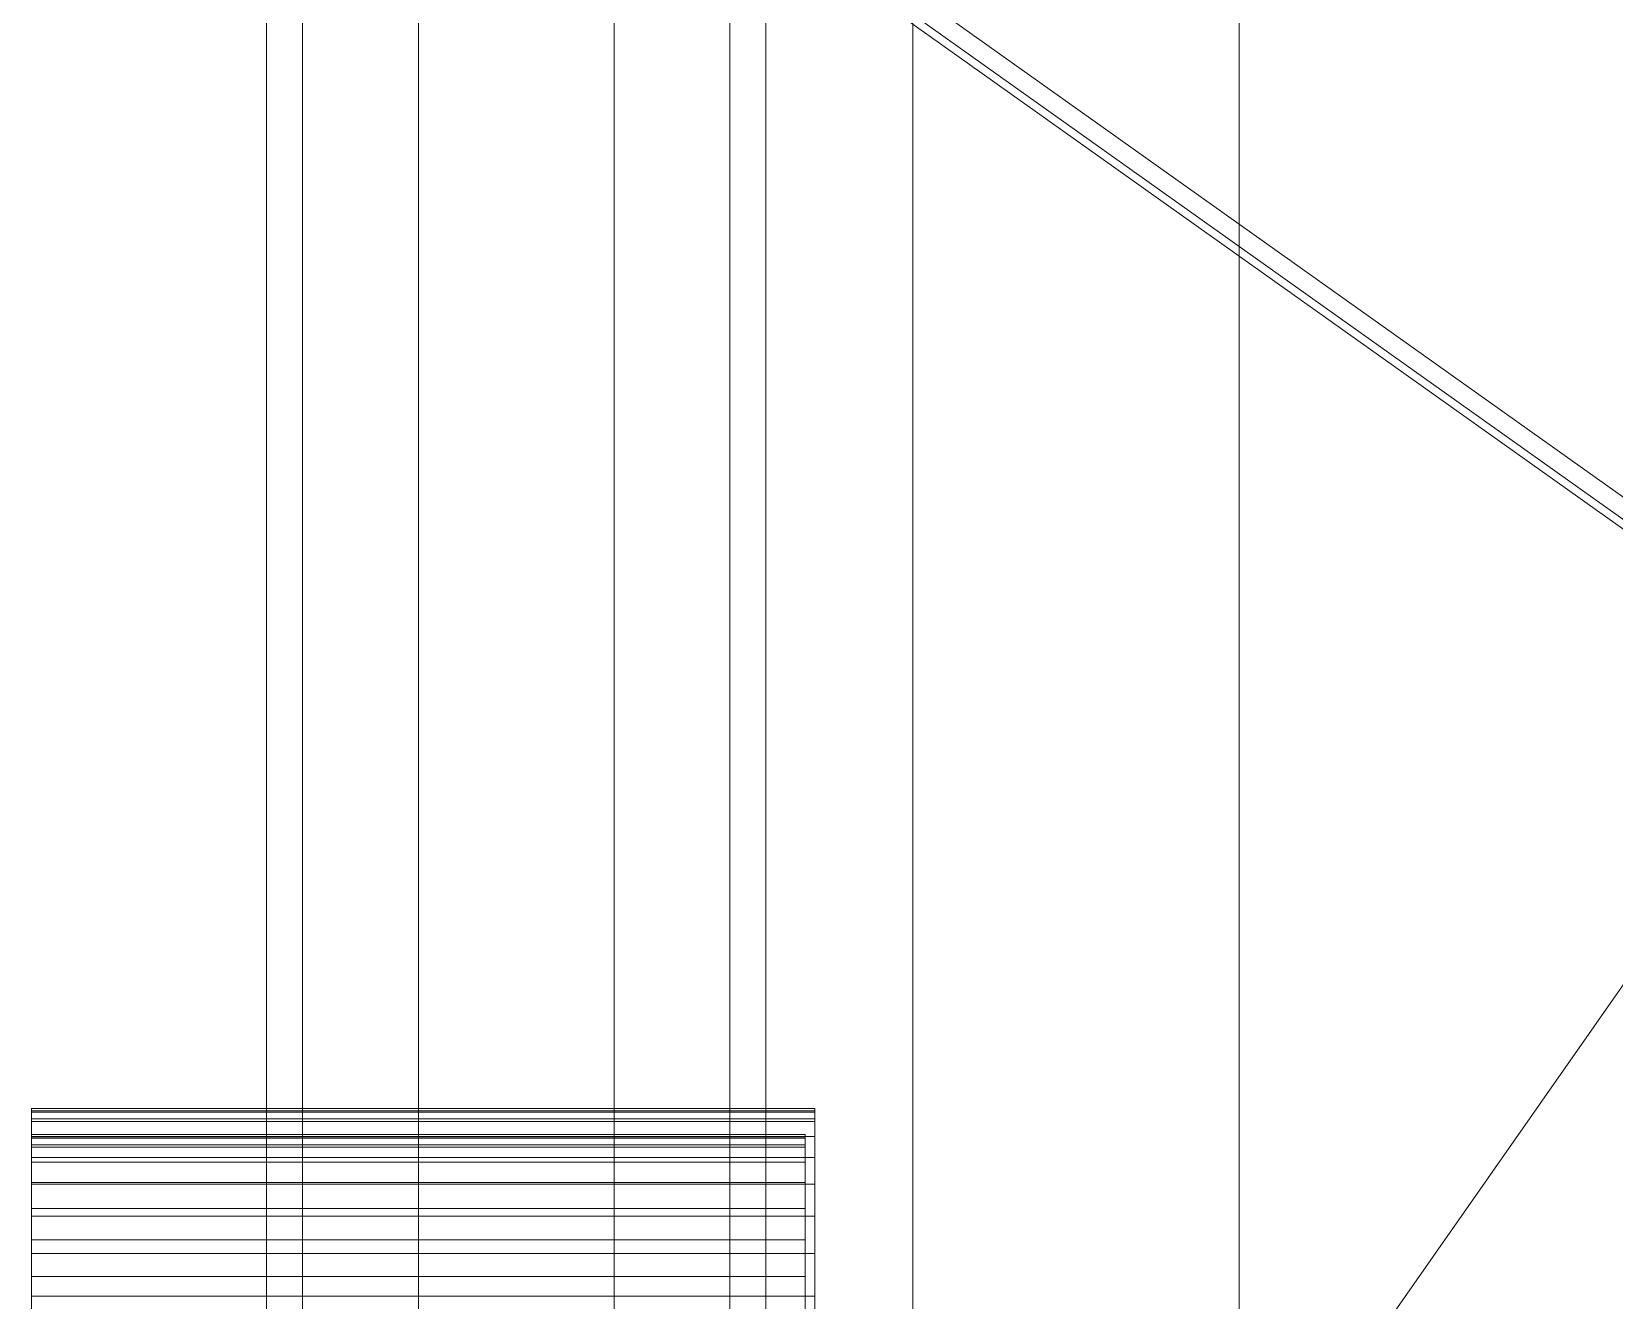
# Model space of a CAD drawing. Header units: millimetres. Extents: x -191664 to 191490, y -197311 to 10263.
# Drawn here: x -1970 to -1485, y -30018.8 to -29629.9 of the extents above; entities that cross this region are included whole.
import ezdxf

# ---------------------------------------------------------------- set-up
doc = ezdxf.new("R2010")
doc.units = ezdxf.units.MM
for name, color, linetype, lineweight in [('frontal_briquetadora', 7, 'Continuous', 0), ('frontal_secador', 7, 'Continuous', 0), ('frontal_tolva', 7, 'Continuous', 0)]:
    doc.layers.add(name, color=color, linetype=linetype, lineweight=lineweight)

msp = doc.modelspace()

# ---------------------------------------------------------------- linework, layer by layer
at = {"layer": 'frontal_briquetadora', "color": 9, "true_color": 0xb9c3c2}
for p, q in [((-1970, -29960.72), (-1970, -29960.01)), ((-1970, -29960.01), (-1970, -29961.1)), ((-1970, -29960.01), (-1730, -29960.01)), ((-1970, -29963.22), (-1970, -29960.72)), ((-1970, -29960.72), (-1730, -29960.72)), ((-1970, -29961.1), (-1970, -29963.98)), ((-1970, -29961.1), (-1730, -29961.1)), ((-1970, -30195.05), (-1970, -29963.22)), ((-1970, -29963.22), (-1730, -29963.22)), ((-1730, -29960.01), (-1730, -29961.1)), ((-1730, -29960.72), (-1730, -29960.01)), ((-1730, -29963.22), (-1730, -29960.72)), ((-1730, -29961.1), (-1730, -29963.98)), ((-1730, -30195.05), (-1730, -29963.22)), ((-1970, -29963.98), (-1970, -29968.64)), ((-1970, -29963.98), (-1730, -29963.98)), ((-1970, -29968.01), (-1970, -29969.08)), ((-1970, -29968.7), (-1970, -29968.01)), ((-1970, -29968.01), (-1733, -29968.01)), ((-1733, -29968.7), (-1733, -29968.01)), ((-1733, -29968.01), (-1733, -29969.08)), ((-1730, -29963.98), (-1730, -29968.64)), ((-1970, -29968.64), (-1970, -29975.05)), ((-1970, -29968.64), (-1730, -29968.64)), ((-1970, -29971.15), (-1970, -29968.7)), ((-1970, -29968.7), (-1733, -29968.7)), ((-1970, -29969.08), (-1970, -29971.89)), ((-1970, -29969.08), (-1733, -29969.08)), ((-1970, -30202.98), (-1970, -29971.15)), ((-1970, -29971.15), (-1733, -29971.15)), ((-1970, -29971.89), (-1970, -29976.45)), ((-1970, -29971.89), (-1733, -29971.89)), ((-1733, -29971.15), (-1733, -29968.7)), ((-1733, -29969.08), (-1733, -29971.89)), ((-1733, -30202.98), (-1733, -29971.15)), ((-1733, -29971.89), (-1733, -29976.45)), ((-1730, -29968.64), (-1730, -29975.05)), ((-1970, -29975.05), (-1970, -29983.18)), ((-1970, -29975.05), (-1730, -29975.05)), ((-1970, -29976.45), (-1970, -29982.72)), ((-1970, -29976.45), (-1733, -29976.45)), ((-1733, -29976.45), (-1733, -29982.72)), ((-1730, -29975.05), (-1730, -29983.18)), ((-1970, -29982.72), (-1970, -29990.68)), ((-1970, -29982.72), (-1733, -29982.72)), ((-1970, -29983.18), (-1970, -29993)), ((-1970, -29983.18), (-1730, -29983.18)), ((-1733, -29982.72), (-1733, -29990.68)), ((-1730, -29983.18), (-1730, -29993)), ((-1970, -29990.68), (-1970, -30000.29)), ((-1970, -29990.68), (-1733, -29990.68)), ((-1733, -29990.68), (-1733, -30000.29)), ((-1970, -29993), (-1970, -30004.46)), ((-1970, -29993), (-1730, -29993)), ((-1730, -29993), (-1730, -30004.46)), ((-1970, -30000.29), (-1970, -30011.49)), ((-1970, -30000.29), (-1733, -30000.29)), ((-1733, -30000.29), (-1733, -30011.49)), ((-1970, -30004.46), (-1970, -30017.49)), ((-1970, -30004.46), (-1730, -30004.46)), ((-1730, -30004.46), (-1730, -30017.49)), ((-1970, -30011.49), (-1970, -30024.25)), ((-1970, -30011.49), (-1733, -30011.49)), ((-1733, -30011.49), (-1733, -30024.25)), ((-1970, -30017.49), (-1970, -30032.04)), ((-1970, -30017.49), (-1730, -30017.49)), ((-1730, -30017.49), (-1730, -30032.04))]:
    msp.add_line(p, q, dxfattribs=at)
at = {"layer": 'frontal_secador', "color": 253, "true_color": 0xa6b3ba}
for p, q in [((-1700, -31975), (-1700, -29010)), ((-1600, -31975), (-1600, -29010))]:
    msp.add_line(p, q, dxfattribs=at)
at = {"layer": 'frontal_tolva', "color": 156, "true_color": 0x164b78}
for p, q in [((-1898, -31980), (-1898, -28700)), ((-1887, -31980), (-1887, -28700)), ((-1756, -31980), (-1756, -28700)), ((-1745, -31980), (-1745, -28700)), ((-1851.5, -30332.81), (-1851.5, -28835.81)), ((-1791.5, -28835.81), (-1791.5, -30332.81)), ((-1769.58, -30332.81), (-722.58, -28835.81)), ((-1851.5, -28870.19), (-1851.5, -30367.19)), ((-1791.5, -30367.19), (-1791.5, -28870.19))]:
    msp.add_line(p, q, dxfattribs=at)
at = {"layer": 'frontal_tolva', "color": 252, "true_color": 0x818b94}
for p, q in [((-600, -30400), (-1725, -29600)), ((-604.64, -30406.52), (-1729.64, -29606.52)), ((-1725, -29606.85), (-600, -30406.85))]:
    msp.add_line(p, q, dxfattribs=at)

doc.saveas('drawing.dxf')
